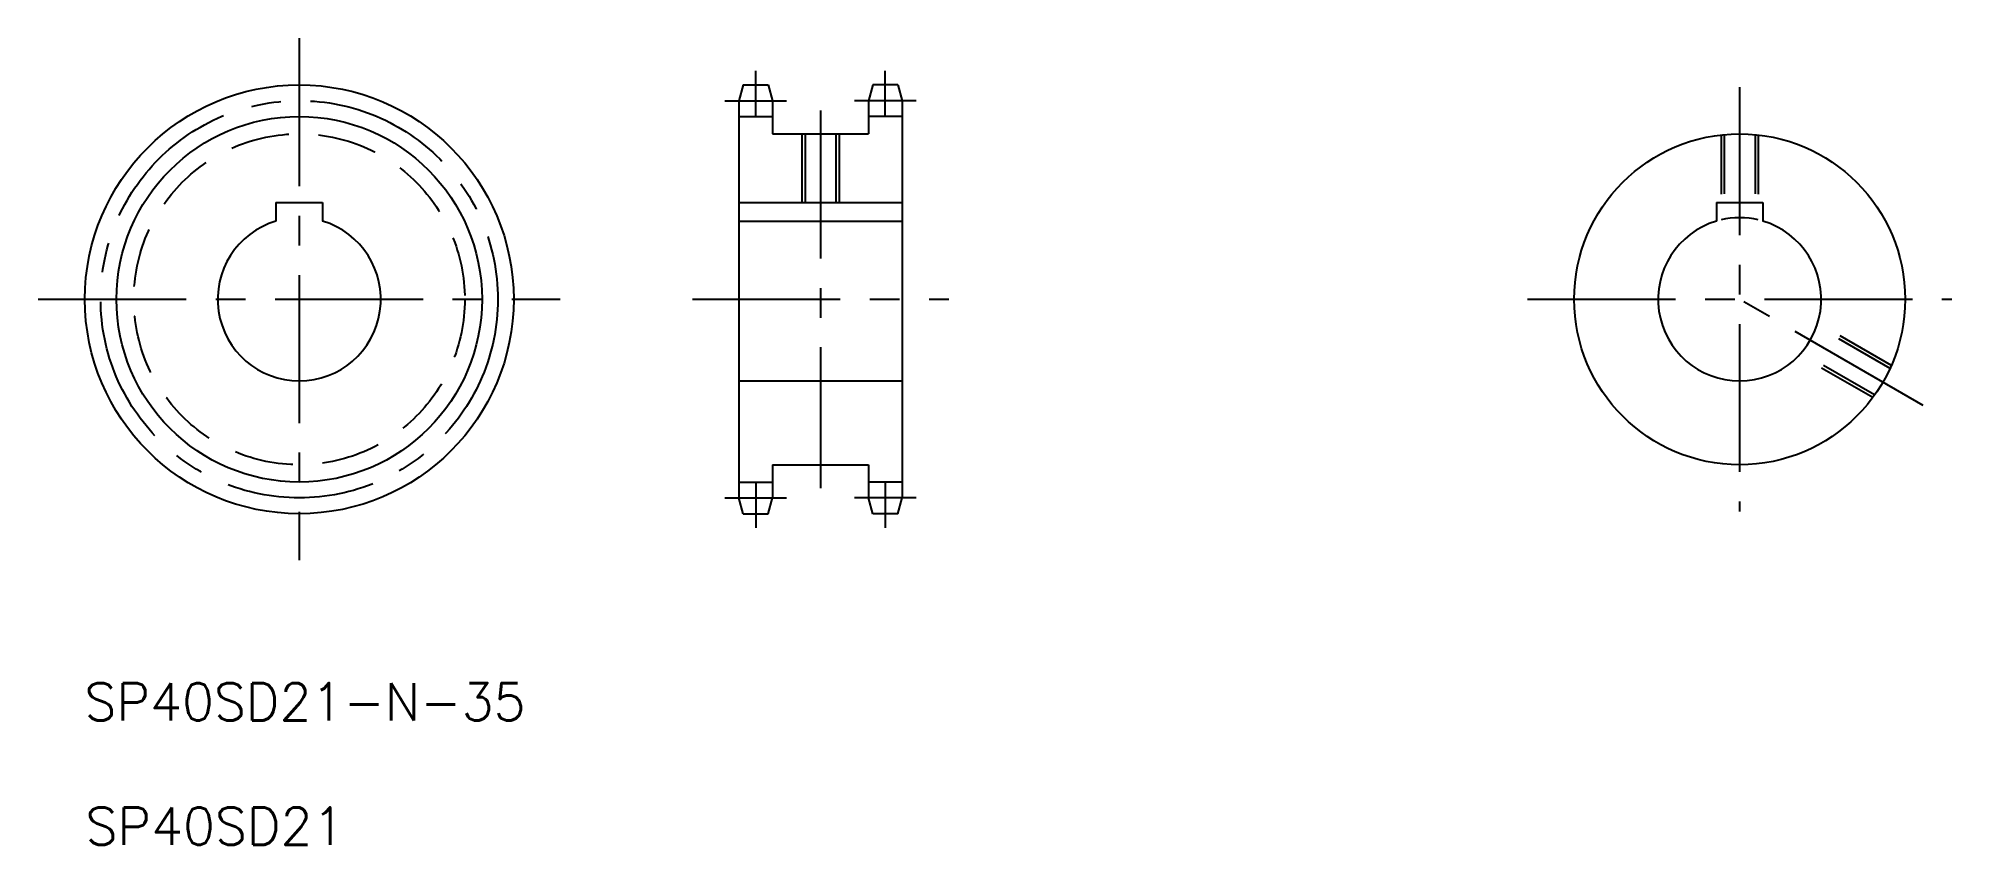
# Model space of a CAD drawing. Extents: x 170 to 581, y 203 to 376.
import ezdxf
from ezdxf.enums import TextEntityAlignment as Align

# ---------------------------------------------------------------- set-up
doc = ezdxf.new("R2010")
doc.units = 0
doc.linetypes.add('CENTER', pattern=[50.8, 31.75, -6.35, 6.35, -6.35])
doc.linetypes.add('DASHED', pattern=[19.05, 12.7, -6.35])
doc.layers.get('0').update_dxf_attribs({"linetype": 'CONTINUOUS'})
doc.layers.add('CENTER', color=1, linetype='CENTER')
doc.styles.get("Standard").update_dxf_attribs({"font": 'txt.shx'})

msp = doc.modelspace()

# ---------------------------------------------------------------- linework, layer by layer
at = {"color": 7, "linetype": 'CONTINUOUS'}
for p, q in [((321.724886, 365.79687), (320.815199, 362.40187)), ((321.724886, 365.79687), (327.105511, 365.79687)), ((327.105511, 365.79687), (328.015199, 362.40187)), ((349.524886, 365.79687), (348.615199, 362.40187)), ((354.905511, 365.79687), (349.524886, 365.79687)), ((354.905511, 365.79687), (355.815199, 362.40187)), ((320.815199, 362.40187), (320.815199, 277.19187)), ((328.015199, 362.40187), (328.015199, 355.29687)), ((348.615199, 362.40187), (348.615199, 355.29687)), ((355.815199, 362.40187), (355.815199, 277.19187)), ((320.815199, 359.00687), (328.015199, 359.00687)), ((355.815199, 359.00687), (348.615199, 359.00687)), ((328.015199, 355.29687), (348.615199, 355.29687)), ((335.015199, 355.29687), (335.015199, 340.59687)), ((341.615199, 355.29687), (341.615199, 340.59687)), ((221.478757, 340.59687), (231.478757, 340.59687)), ((221.478757, 340.59687), (221.478757, 336.567379)), ((231.478757, 340.59687), (231.478757, 336.567379)), ((320.815199, 340.59687), (355.815199, 340.59687)), ((530.525075, 340.59687), (540.525075, 340.59687)), ((530.525075, 340.59687), (530.525075, 336.567379)), ((540.525075, 340.59687), (540.525075, 336.567379)), ((320.815199, 336.56738), (355.815199, 336.56738)), ((320.815199, 302.29687), (355.815199, 302.29687)), ((329.565199, 302.29687), (329.565199, 302.29697)), ((338.315199, 302.29687), (338.315299, 302.29687)), ((328.015199, 284.29687), (348.615199, 284.29687)), ((328.015199, 284.29687), (328.015199, 277.19187)), ((348.615199, 284.29687), (348.615199, 277.19187)), ((320.815199, 280.58687), (328.015199, 280.58687)), ((355.815199, 280.58687), (348.615199, 280.58687)), ((321.724886, 273.79687), (320.815199, 277.19187)), ((327.105511, 273.79687), (328.015199, 277.19187)), ((349.524886, 273.79687), (348.615199, 277.19187)), ((354.905511, 273.79687), (355.815199, 277.19187)), ((321.724886, 273.79687), (327.105511, 273.79687)), ((354.905511, 273.79687), (349.524886, 273.79687))]:
    msp.add_line(p, q, dxfattribs=at)
at = {"color": 3, "linetype": 'CONTINUOUS'}
for p, q in [((334.315199, 355.29687), (334.315199, 340.59687)), ((342.315199, 355.29687), (342.315199, 340.59687))]:
    msp.add_line(p, q, dxfattribs=at)
at = {"color": 3, "linetype": 'DASHED'}
for p, q in [((531.525075, 355.070798), (531.525075, 340.59687)), ((532.225075, 355.143157), (532.225075, 340.59687)), ((538.825075, 355.143157), (538.825075, 340.59687)), ((539.525075, 355.070798), (539.525075, 340.59687)), ((567.785857, 304.98161), (552.058623, 314.061733)), ((568.073193, 305.624007), (552.279312, 314.742609)), ((564.485857, 299.265842), (548.758623, 308.345965)), ((564.073193, 298.695804), (548.279312, 307.814406))]:
    msp.add_line(p, q, dxfattribs=at)
at = {"color": 7, "linetype": 'CONTINUOUS'}
for centre, radius in [((226.478757, 319.79687), 46), ((535.525075, 319.79687), 35.5)]:
    msp.add_circle(centre, radius, dxfattribs=at)
at = {"color": 3, "linetype": 'CONTINUOUS'}
msp.add_circle((226.478757, 319.79687), 39.21, dxfattribs=at)
at = {"color": 3, "linetype": 'DASHED'}
msp.add_circle((226.478757, 319.79687), 35.5, dxfattribs=at)
at = {"color": 3, "linetype": 'CONTINUOUS'}
msp.add_arc((535.525075, 319.79687), 17.5, 76.78702, 103.21298, dxfattribs=at)
at = {"color": 7, "linetype": 'CONTINUOUS'}
for centre in [(226.478757, 319.79687), (535.525075, 319.79687)]:
    msp.add_arc(centre, 17.5, 106.60155, 73.39845, dxfattribs=at)
at = {"layer": 'CENTER', "color": 1, "linetype": 'CENTER'}
for p, q in [((226.478757, 375.79687), (226.478757, 263.79687)), ((324.415199, 359.00687), (324.415199, 368.79687)), ((352.215199, 359.00687), (352.215199, 368.79687)), ((317.815199, 362.40187), (331.015199, 362.40187)), ((358.815199, 362.40187), (345.615199, 362.40187)), ((535.525075, 365.29687), (535.525075, 274.29687)), ((338.315199, 360.29687), (338.315199, 279.29687)), ((170.478757, 319.79687), (282.478757, 319.79687)), ((310.815199, 319.79687), (365.815199, 319.79687)), ((490.025075, 319.79687), (581.025075, 319.79687)), ((574.929231, 297.04687), (535.525075, 319.79687)), ((324.415199, 280.58687), (324.415199, 270.79687)), ((352.215199, 280.58687), (352.215199, 270.79687)), ((317.815199, 277.19187), (331.015199, 277.19187)), ((358.815199, 277.19187), (345.615199, 277.19187))]:
    msp.add_line(p, q, dxfattribs=at)
msp.add_circle((226.478757, 319.79687), 42.605, dxfattribs=at)

# ---------------------------------------------------------------- texts
at = {"color": 7, "linetype": 'CONTINUOUS'}
for s, p in [('SP40SD21-N-35', (227.711828, 227.062519)), ('SP40SD21', (208.389357, 200.382126))]:
    msp.add_text(s, height=8, dxfattribs=at).set_placement(p, align=Align.BOTTOM_CENTER)

doc.saveas('drawing.dxf')
